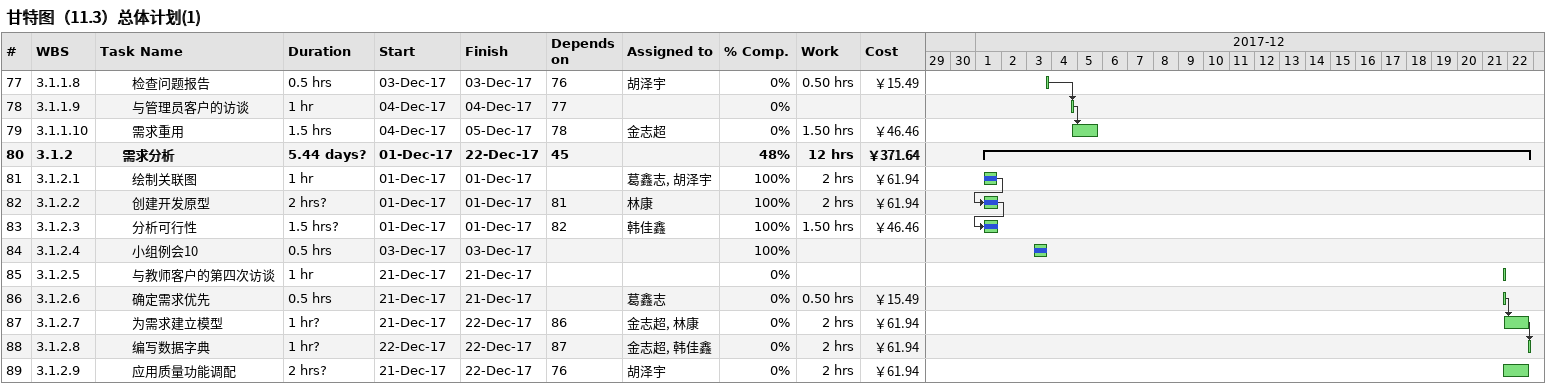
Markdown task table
甘特图（11.3）总体计划(1)

| ID | WBS | Task | Duration | Start | Finish | Predecessors | Resources | % complete | Work (h) | Cost (￥) |
|---|---|---|---|---|---|---|---|---|---|---|
| 77 | 3.1.1.8 | 检查问题报告 | 0.5h | 2017-12-03 | 2017-12-03 | 76 | 胡泽宇 | 0 | 0.50 | 15.49 |
| 78 | 3.1.1.9 | 与管理员客户的访谈 | 1h | 2017-12-04 | 2017-12-04 | 77 |  | 0 |  |  |
| 79 | 3.1.1.10 | 需求重用 | 1.5h | 2017-12-04 | 2017-12-05 | 78 | 金志超 | 0 | 1.50 | 46.46 |
| 80 | 3.1.2 | **需求分析** | 5.44d? | 2017-12-01 | 2017-12-22 | 45 |  | 48 | 12 | 371.64 |
| 81 | 3.1.2.1 | 绘制关联图 | 1h | 2017-12-01 | 2017-12-01 |  | 葛鑫志, 胡泽宇 | 100 | 2 | 61.94 |
| 82 | 3.1.2.2 | 创建开发原型 | 2h? | 2017-12-01 | 2017-12-01 | 81 | 林康 | 100 | 2 | 61.94 |
| 83 | 3.1.2.3 | 分析可行性 | 1.5h? | 2017-12-01 | 2017-12-01 | 82 | 韩佳鑫 | 100 | 1.50 | 46.46 |
| 84 | 3.1.2.4 | 小组例会10 | 0.5h | 2017-12-03 | 2017-12-03 |  |  | 100 |  |  |
| 85 | 3.1.2.5 | 与教师客户的第四次访谈 | 1h | 2017-12-21 | 2017-12-21 |  |  | 0 |  |  |
| 86 | 3.1.2.6 | 确定需求优先 | 0.5h | 2017-12-21 | 2017-12-21 |  | 葛鑫志 | 0 | 0.50 | 15.49 |
| 87 | 3.1.2.7 | 为需求建立模型 | 1h? | 2017-12-21 | 2017-12-22 | 86 | 金志超, 林康 | 0 | 2 | 61.94 |
| 88 | 3.1.2.8 | 编写数据字典 | 1h? | 2017-12-22 | 2017-12-22 | 87 | 金志超, 韩佳鑫 | 0 | 2 | 61.94 |
| 89 | 3.1.2.9 | 应用质量功能调配 | 2h? | 2017-12-21 | 2017-12-22 | 76 | 胡泽宇 | 0 | 2 | 61.94 |
